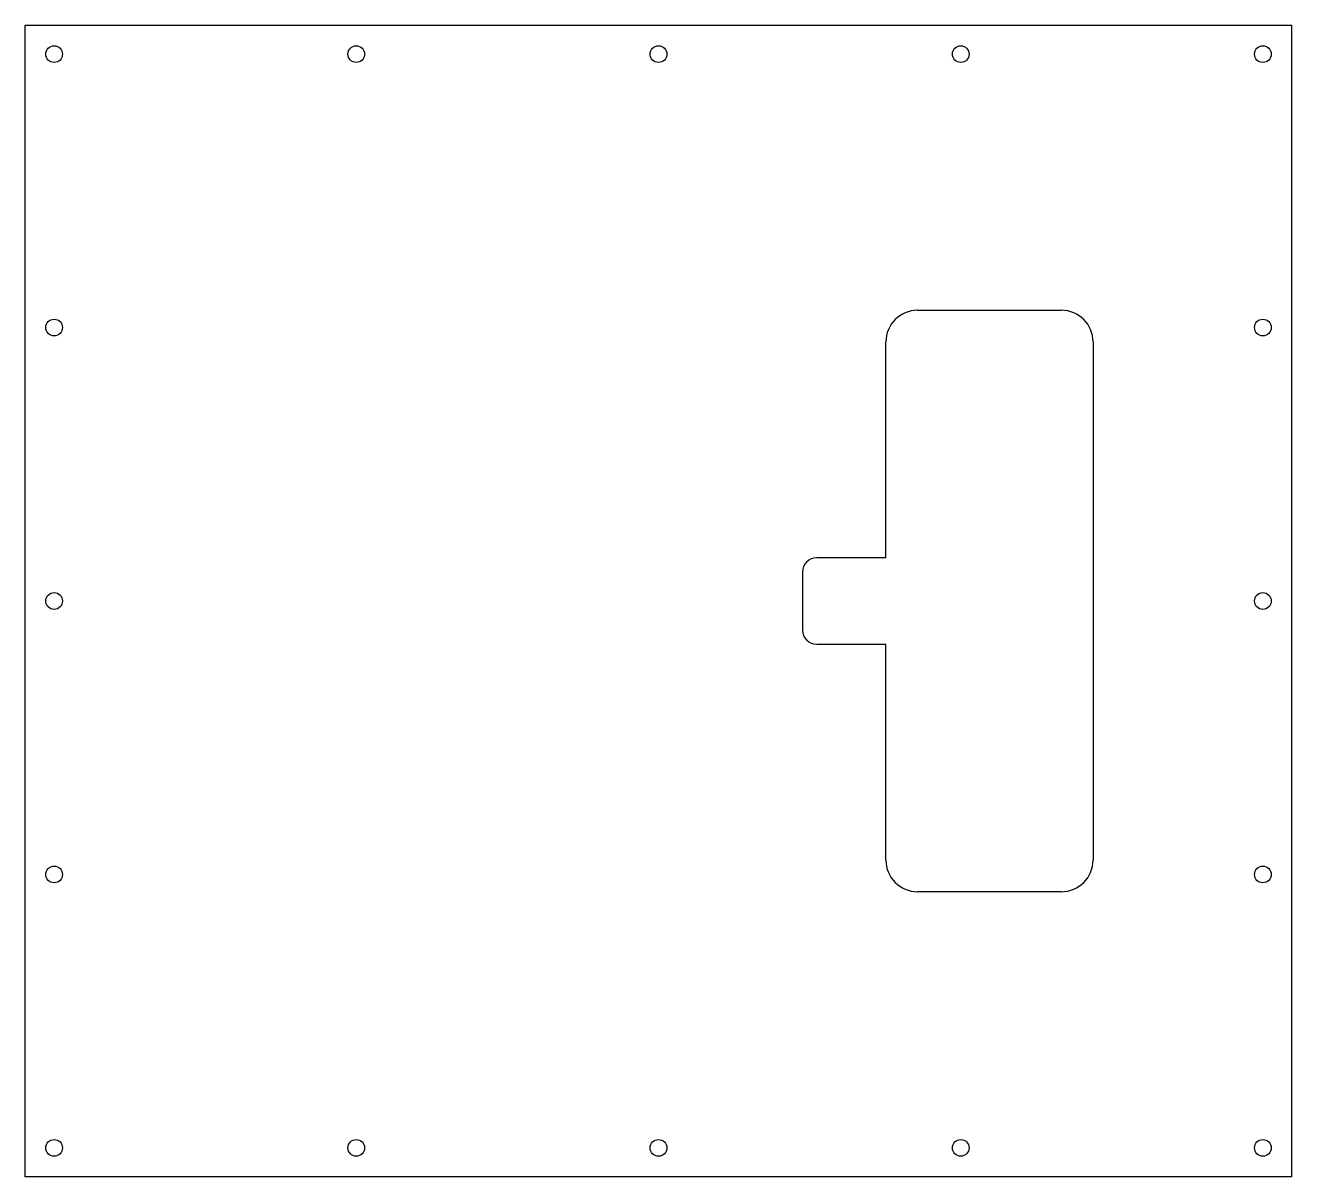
# Model space of a CAD drawing. Extents: x -220 to 220, y -200 to 200.
import ezdxf

# ---------------------------------------------------------------- set-up
doc = ezdxf.new("R2010")
doc.units = 0
doc.layers.add('VISIBLE', color=7, linetype='CONTINUOUS')

msp = doc.modelspace()

# ---------------------------------------------------------------- linework, layer by layer
at = {"layer": 'VISIBLE'}
for p, q in [((-220, 200), (220, 200)), ((-220, -200), (-220, 200)), ((220, -200), (220, 200)), ((90, 101), (140, 101)), ((79, 15), (79, 90)), ((151, 90), (151, -90)), ((79, 15), (55, 15)), ((50, 10), (50, -10)), ((55, -15), (79, -15)), ((79, -90), (79, -15)), ((140, -101), (90, -101)), ((220, -200), (-220, -200))]:
    msp.add_line(p, q, dxfattribs=at)
for centre in [(-210, 190), (-105, 190), (0, 190), (105, 190), (210, 190), (-210, 95), (210, 95), (-210, 0), (210, 0), (-210, -95), (210, -95), (-210, -190), (-105, -190), (0, -190), (105, -190), (210, -190)]:
    msp.add_circle(centre, 2.9, dxfattribs=at)
for centre, radius, start, end in [((90, 90), 11, 90, 180), ((140, 90), 11, 0, 90), ((55, 10), 5, 90, 180), ((55, -10), 5, 180, 270), ((90, -90), 11, 180, 270), ((140, -90), 11, 270, 0)]:
    msp.add_arc(centre, radius, start, end, dxfattribs=at)

doc.saveas('drawing.dxf')
